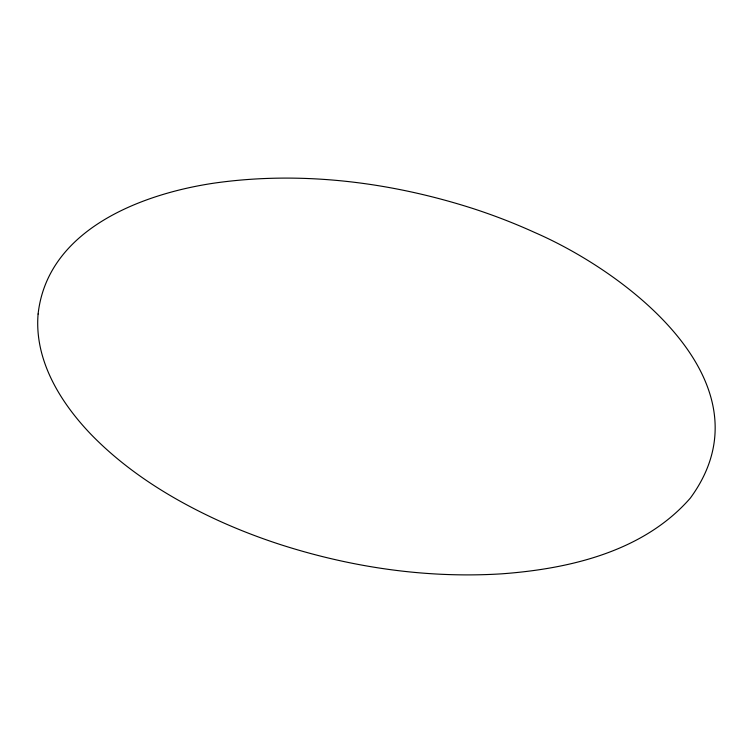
<?xml version="1.0" encoding="UTF-8"?>
<svg xmlns="http://www.w3.org/2000/svg" width="753" height="753" viewBox="0 0 753 753"><rect width="100%" height="100%" fill="white"/><g stroke="black" fill="none" stroke-linecap="round" stroke-linejoin="round"><path stroke-width="1.13" d="M38.102 314.02C34.167 360.028 60.306 402.328 90.972 434.33C126.956 471.406 171.562 499.051 218.285 520.511A552.89 395.024 -6 0 0 280.483 544.607C351.726 567.498 427.149 578.549 501.959 573.814C569.852 568.788 643.759 551.478 690.35 498.081C773.576 384.482 628.463 273.207 534.715 232.489A552.89 395.024 -6 0 0 472.517 208.393C389.734 181.925 301.059 170.837 214.671 183.054C141.63 193.766 47.495 229.449 38.102 314.02"/></g></svg>
